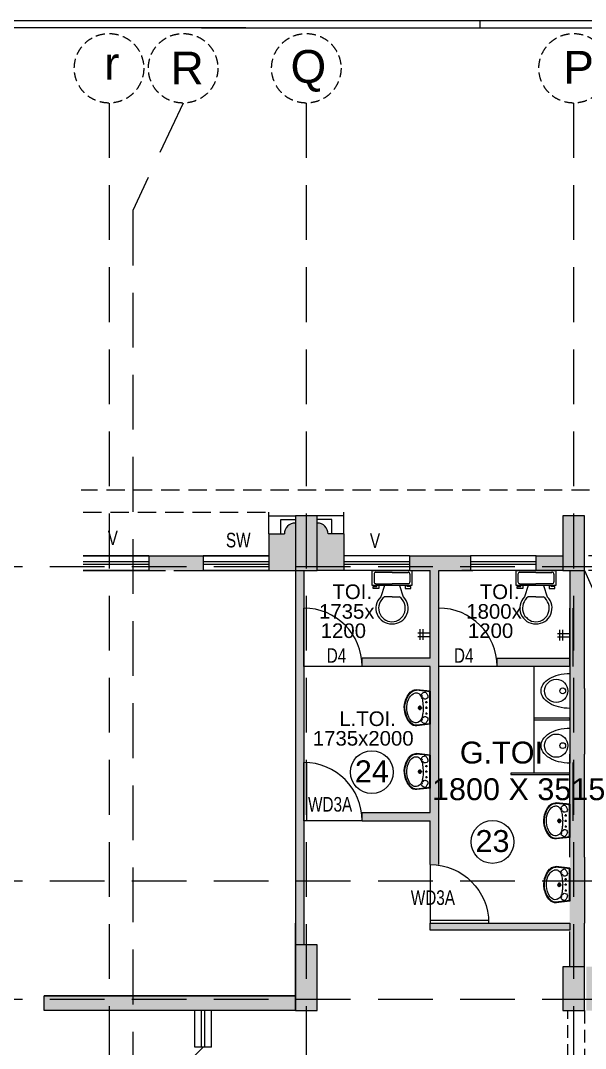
# Model space of a CAD drawing. Extents: x 11598203 to 11995143, y -3849975 to -3698974.
# Drawn here: x 11926801 to 11934547, y -3766770 to -3752687 of the extents above; entities that cross this region are included whole.
import ezdxf

# ---------------------------------------------------------------- set-up
doc = ezdxf.new("R2010")
doc.units = 0
doc.header["$MEASUREMENT"] = 0
doc.linetypes.add('DASHED', pattern=[0.75, 0.5, -0.25])
doc.linetypes.add('HIDDEN', pattern=[0.375, 0.25, -0.125])
doc.layers.get('0').update_dxf_attribs({"linetype": 'CONTINUOUS'})
doc.layers.add('A-FIXT', color=1, linetype='CONTINUOUS', lineweight=5)
for name, color, linetype in [('BEAM', 8, 'CONTINUOUS'), ('GRID LINES', 9, 'CONTINUOUS'), ('HATCH', 7, 'CONTINUOUS'), ('SECTION', 8, 'CONTINUOUS')]:
    doc.layers.add(name, color=color, linetype=linetype)
doc.styles.add('ARIAL', font='arial.ttf', dxfattribs={"width": 0.75})
doc.styles.get("Standard").update_dxf_attribs({"font": 'arial.ttf'})

# ---------------------------------------------------------------- blocks, each defined once
blk = doc.blocks.new('URINAL-01-PLAN')
at = {"color": 7}
blk.add_line((0, -240), (0, 240), dxfattribs=at)
blk.add_lwpolyline([(0, 240, -0.061308), (159, 220, -0.074639), (281, 169, -0.106979), (371, 84, -0.151537), (397, 0, -0.151537), (371, -84, -0.106979), (281, -169, -0.074639), (159, -220, -0.061308), (0, -240, -0.061308)], format="xyb", dxfattribs=at)
for centre, radius in [((188, 0), 159), ((99, 0), 40)]:
    blk.add_circle(centre, radius, dxfattribs=at)
blk = doc.blocks.new('8TH FLOOR')
at = {"ltscale": 500}
for points in [[(-46360, 49600, 0.414214), (-46510, 49450), (-46725, 49450), (-46725, 49150), (-46725, 48950), (-46360, 48950), (-46360, 48950)], [(-45695, 49150), (-45695, 49450), (-45910, 49450, 0.414214), (-46060, 49600), (-46060, 48950), (-45695, 48950)], [(-47625, 49150), (-48370, 49150), (-48370, 48950), (-48140, 48950), (-48131, 48950), (-48016, 48950), (-48025, 48950), (-47625, 48950)], [(-43960, 49150), (-44795, 49150), (-44795, 48950), (-44510, 48950), (-44510, 47750), (-45445, 47750), (-45445, 47635), (-44510, 47635), (-44510, 45635), (-45445, 45635), (-45445, 45520), (-44510, 45520), (-44510, 44920), (-44395, 44920), (-44395, 48950), (-43960, 48950)], [(-43060, 49150), (-42695, 49150), (-42695, 48950), (-43060, 48950)], [(-46245, 48950), (-46360, 48950), (-46360, 43820), (-46245, 43820)], [(-42597, 44120), (-42597, 44005), (-42595, 44005), (-42595, 43520), (-42395, 43520), (-42395, 48950), (-42595, 48950)], [(-43595, 47750), (-42595, 47750), (-42595, 47635), (-43595, 47635)], [(-44510, 44120), (-42595, 44120), (-42595, 44020), (-44510, 44020)], [(-49803, 43120), (-46360, 43120), (-46360, 42920), (-49803, 42920)]]:
    blk.add_hatch(color=8, dxfattribs=at).paths.add_polyline_path(points)
at = {"layer": 'HATCH', "ltscale": 500}
h = blk.add_hatch(color=32, dxfattribs=at)
h.dxf.hatch_style = 1
h.paths.add_polyline_path([(-44310, 10130), (-44010, 10130), (-44010, 9230), (-44310, 9230)])
h.paths.add_polyline_path([(-6930, 6230), (-6630, 6230), (-6630, 5252), (-6930, 5252)])
h.paths.add_polyline_path([(-900, 6265), (0, 6265), (0, 5965), (-900, 5965)])
h.paths.add_polyline_path([(-31624, -10480), (-31024, -10480), (-31024, -10780), (-31624, -10780)])
h.paths.add_polyline_path([(-36805, -13010), (-36055, -13010), (-36055, -13310), (-36805, -13310)])
h.paths.add_polyline_path([(-26485, 200), (-26185, 200), (-26185, -700), (-26485, -700)])
h.paths.add_polyline_path([(-36355, -17735), (-36055, -17735), (-36055, -18485), (-36355, -18485)])
h.paths.add_polyline_path([(-4100, 200), (-3500, 200), (-3500, -100), (-4100, -100)])
h.paths.add_polyline_path([(-47740, 18320), (-46990, 18320), (-46990, 18020), (-47740, 18020)])
h.paths.add_polyline_path([(-47740, 14790), (-46840, 14790), (-46840, 14490), (-47740, 14490)])
h.paths.add_polyline_path([(-10758, 300), (-9930, 300), (-9930, 0), (-10758, 0)])
h.paths.add_polyline_path([(-36805, -7680), (-36055, -7680), (-36055, -7980), (-36805, -7980)])
h.paths.add_polyline_path([(-34515, 900), (-34215, 900), (-34215, 0), (-34515, 0)])
h.paths.add_polyline_path([(-40685, 750), (-40385, 750), (-40385, 0), (-40685, 0)])
h.paths.add_polyline_path([(-41010, -25), (-40710, -25), (-40710, -775), (-41010, -775)])
h.paths.add_polyline_path([(-47740, 29190), (-46990, 29190), (-46990, 28890), (-47740, 28890)])
h.paths.add_polyline_path([(-900, 29190), (0, 29190), (0, 28890), (-900, 28890)])
h.paths.add_polyline_path([(-47840, 10130), (-47540, 10130), (-47540, 9230), (-47840, 9230)])
h.paths.add_polyline_path([(-41010, 750), (-40710, 750), (-40710, 0), (-41010, 0)])
h.paths.add_polyline_path([(-1000, 42920), (-700, 42920), (-700, 43898), (-1000, 43898)])
h.paths.add_polyline_path([(-47740, 21920), (-46990, 21920), (-46990, 21620), (-47740, 21620)])
h.paths.add_polyline_path([(-19285, 200), (-18985, 200), (-18985, -700), (-19285, -700)])
h.paths.add_polyline_path([(-900, 49150), (0, 49150), (0, 48850), (-900, 48850)])
h.paths.add_polyline_path([(-900, 32790), (0, 32790), (0, 32490), (-900, 32490)])
h.paths.add_polyline_path([(-47740, 25520), (-46990, 25520), (-46990, 25220), (-47740, 25220)])
h.paths.add_polyline_path([(-15685, 6230), (-15385, 6230), (-15385, 5330), (-15685, 5330)])
h.paths.add_polyline_path([(-900, 25520), (0, 25520), (0, 25220), (-900, 25220)])
h.paths.add_polyline_path([(-39510, -13010), (-38760, -13010), (-38760, -13310), (-39510, -13310)])
h.paths.add_polyline_path([(-42695, 39920), (-42395, 39920), (-42395, 39320), (-42695, 39320)])
h.paths.add_polyline_path([(-47740, 39920), (-46840, 39920), (-46840, 39620), (-47740, 39620)])
h.paths.add_polyline_path([(-900, 39920), (-100, 39920), (-100, 39620), (-900, 39620)])
h.paths.add_polyline_path([(-4100, 11190), (-3401, 11190), (-3401, 10890), (-4100, 10890)])
h.paths.add_polyline_path([(-31624, -7730), (-31024, -7730), (-31024, -8030), (-31624, -8030)])
h.paths.add_polyline_path([(-44760, -18185), (-44010, -18185), (-44010, -18485), (-44760, -18485)])
h.paths.add_polyline_path([(-6930, 300), (-6102, 300), (-6102, 0), (-6930, 0)])
h.paths.add_polyline_path([(-900, 18320), (0, 18320), (0, 18020), (-900, 18020)])
h.paths.add_polyline_path([(-48040, -18185), (-47290, -18185), (-47290, -18485), (-48040, -18485)])
h.paths.add_polyline_path([(-42695, 43520), (-42395, 43520), (-42395, 42920), (-42695, 42920)])
h.paths.add_polyline_path([(-39510, -10530), (-38760, -10530), (-38760, -10830), (-39510, -10830)])
h.paths.add_polyline_path([(-42370, 43520), (-42070, 43520), (-42070, 42920), (-42370, 42920)])
h.paths.add_polyline_path([(-39510, -7680), (-38760, -7680), (-38760, -7980), (-39510, -7980)])
h.paths.add_polyline_path([(-46360, 43820), (-46060, 43820), (-46060, 42920), (-46360, 42920)])
h.paths.add_polyline_path([(-900, 300), (0, 300), (0, 0), (-900, 0)])
h.paths.add_polyline_path([(-28250, 51450), (-27950, 51450), (-27950, 50550), (-28250, 50550)])
h.paths.add_polyline_path([(-22220, 51450), (-21920, 51450), (-21920, 50550), (-22220, 50550)])
h.paths.add_polyline_path([(-44310, 750), (-44010, 750), (-44010, 0), (-44310, 0)])
h.paths.add_polyline_path([(-42370, 39920), (-42070, 39920), (-42070, 39320), (-42370, 39320)])
h.paths.add_polyline_path([(-31550, 51450), (-31250, 51450), (-31250, 50550), (-31550, 50550)])
h.paths.add_polyline_path([(-46360, 49700), (-46060, 49700), (-46060, 48950), (-46360, 48950)])
h.paths.add_polyline_path([(-42695, 36320), (-42395, 36320), (-42395, 35720), (-42695, 35720)])
h.paths.add_polyline_path([(-42370, 35720), (-42070, 35720), (-42070, 36320), (-42370, 36320)])
h.paths.add_polyline_path([(-44310, 15240), (-44010, 15240), (-44010, 14490), (-44310, 14490)])
h.paths.add_polyline_path([(-42695, 49700), (-42395, 49700), (-42395, 48950), (-42695, 48950)])
h.paths.add_polyline_path([(-44760, -25), (-44010, -25), (-44010, -325), (-44760, -325)])
h.paths.add_polyline_path([(-15685, 200), (-15385, 200), (-15385, -700), (-15685, -700)])
h.paths.add_polyline_path([(-39510, -5200), (-38760, -5200), (-38760, -5500), (-39510, -5500)])
h.paths.add_polyline_path([(-44310, 6230), (-44010, 6230), (-44010, 5480), (-44310, 5480)])
h.paths.add_polyline_path([(-36355, -25), (-36055, -25), (-36055, -775), (-36355, -775)])
h.paths.add_polyline_path([(-22885, 200), (-22585, 200), (-22585, -700), (-22885, -700)])
h.paths.add_polyline_path([(-900, 36320), (0, 36320), (0, 36020), (-900, 36020)])
h.paths.add_polyline_path([(-47740, 32790), (-46990, 32790), (-46990, 32490), (-47740, 32490)])
h.paths.add_polyline_path([(-6930, -25), (-6330, -25), (-6330, -325), (-6930, -325)])
h.paths.add_polyline_path([(-41010, -17735), (-40710, -17735), (-40710, -18485), (-41010, -18485)])
h.paths.add_polyline_path([(-36805, -5200), (-36055, -5200), (-36055, -5500), (-36805, -5500)])
h.paths.add_polyline_path([(-48015, -25), (-47265, -25), (-47265, -325), (-48015, -325)])
h.paths.add_polyline_path([(-10530, -25), (-9930, -25), (-9930, -325), (-10530, -325)])
h.paths.add_polyline_path([(-46840, 36320), (-47740, 36320), (-47740, 36020), (-46840, 36020)])
h.paths.add_polyline_path([(-34515, 6230), (-34215, 6230), (-34215, 5330), (-34515, 5330)])
h.paths.add_polyline_path([(-30085, 200), (-29785, 200), (-29785, -700), (-30085, -700)])
h.paths.add_polyline_path([(-36805, -10530), (-36055, -10530), (-36055, -10830), (-36805, -10830)])
h.paths.add_polyline_path([(-10230, 6230), (-9930, 6230), (-9930, 5330), (-10230, 5330)])
h.paths.add_polyline_path([(-900, 14790), (0, 14790), (0, 14490), (-900, 14490)])
h.paths.add_polyline_path([(-900, 9530), (78, 9530), (78, 9230), (-900, 9230)])
h.paths.add_polyline_path([(-39940, 49850), (-39640, 49850), (-39640, 48950), (-39940, 48950)])
edge = h.paths.add_edge_path()
edge.add_line((-19435, 49850), (-19435, 48950))
edge.add_line((-6930, 9230), (-5952, 9230))
edge.add_line((-41010, 15240), (-41010, 14490))
edge.add_line((-19135, 42920), (-19135, 43820))
edge.add_line((-40710, 5480), (-40710, 6230))
edge.add_line((-40685, 6230), (-40685, 5480))
h.paths.add_polyline_path([(-22220, 9530), (-21320, 9530), (-21320, 9230), (-22220, 9230)])
h.paths.add_polyline_path([(-37580, 10130), (-37280, 10130), (-37280, 9230), (-37580, 9230)])
h.paths.add_polyline_path([(-40685, 9980), (-40385, 9980), (-40385, 9230), (-40685, 9230)])
h.paths.add_polyline_path([(-40685, 6230), (-40385, 6230), (-40385, 5480), (-40685, 5480)])
h.paths.add_polyline_path([(-32228, 9530), (-31250, 9530), (-31250, 9230), (-32228, 9230)])
h.paths.add_polyline_path([(-30424, 6230), (-29446, 6230), (-29446, 5930), (-30424, 5930)])
h.paths.add_polyline_path([(-16860, 9530), (-15960, 9530), (-15960, 9230), (-16860, 9230)])
h.paths.add_polyline_path([(-28250, 9530), (-27272, 9530), (-27272, 9230), (-28250, 9230)])
h.paths.add_polyline_path([(-10830, 9530), (-9930, 9530), (-9930, 9230), (-10830, 9230)])
h.paths.add_polyline_path([(-41010, 9980), (-40710, 9980), (-40710, 9230), (-41010, 9230)])
h.paths.add_polyline_path([(-41010, 6230), (-40710, 6230), (-40710, 5480), (-41010, 5480)])
h.paths.add_polyline_path([(-16860, 36320), (-15960, 36320), (-15960, 36020), (-16860, 36020)], flags=16)
h.paths.add_polyline_path([(-22220, 43520), (-21920, 43520), (-21920, 42920), (-22220, 42920)], flags=16)
h.paths.add_polyline_path([(-22220, 29190), (-21320, 29190), (-21320, 28890), (-22220, 28890)], flags=16)
h.paths.add_polyline_path([(-25450, 45380), (-24850, 45380), (-24850, 45080), (-25450, 45080)], flags=16)
h.paths.add_polyline_path([(-25450, 43220), (-24850, 43220), (-24850, 42920), (-25450, 42920)], flags=16)
h.paths.add_polyline_path([(-16860, 14790), (-15960, 14790), (-15960, 14490), (-16860, 14490)], flags=16)
h.paths.add_polyline_path([(-41010, 15240), (-40710, 15240), (-40710, 14490), (-41010, 14490)], flags=16)
h.paths.add_polyline_path([(-31250, 25220), (-32150, 25220), (-32150, 25520), (-31250, 25520)], flags=16)
h.paths.add_polyline_path([(-38180, 18320), (-37280, 18320), (-37280, 18020), (-38180, 18020)], flags=16)
h.paths.add_polyline_path([(-31550, 15090), (-31250, 15090), (-31250, 14190), (-31550, 14190)], flags=16)
h.paths.add_polyline_path([(-38180, 14790), (-37280, 14790), (-37280, 14490), (-38180, 14490)], flags=16)
h.paths.add_polyline_path([(-22220, 18320), (-21320, 18320), (-21320, 18020), (-22220, 18020)], flags=16)
h.paths.add_polyline_path([(-40685, 15240), (-40385, 15240), (-40385, 14490), (-40685, 14490)], flags=16)
h.paths.add_polyline_path([(-38180, 21920), (-37280, 21920), (-37280, 21620), (-38180, 21620)], flags=16)
h.paths.add_polyline_path([(-16860, 32790), (-15960, 32790), (-15960, 32490), (-16860, 32490)], flags=16)
h.paths.add_polyline_path([(-16860, 21920), (-15960, 21920), (-15960, 21620), (-16860, 21620)], flags=16)
h.paths.add_polyline_path([(-16860, 25520), (-15960, 25520), (-15960, 25220), (-16860, 25220)], flags=16)
h.paths.add_polyline_path([(-13360, 11190), (-12760, 11190), (-12760, 10890), (-13360, 10890)], flags=16)
h.paths.add_polyline_path([(-6930, 29190), (-6030, 29190), (-6030, 28890), (-6930, 28890)], flags=16)
h.paths.add_polyline_path([(-10830, 29190), (-9930, 29190), (-9930, 28890), (-10830, 28890)], flags=16)
h.paths.add_polyline_path([(-28250, 22220), (-27950, 22220), (-27950, 21320), (-28250, 21320)], flags=16)
h.paths.add_polyline_path([(-22220, 21920), (-21320, 21920), (-21320, 21620), (-22220, 21620)], flags=16)
h.paths.add_polyline_path([(-6930, 9530), (-5952, 9530), (-5952, 9230), (-6930, 9230)], flags=16)
h.paths.add_polyline_path([(-31550, 22220), (-31250, 22220), (-31250, 21320), (-31550, 21320)], flags=16)
h.paths.add_polyline_path([(-10230, 22220), (-9930, 22220), (-9930, 21320), (-10230, 21320)], flags=16)
h.paths.add_polyline_path([(-28250, 29190), (-27350, 29190), (-27350, 28890), (-28250, 28890)], flags=16)
h.paths.add_polyline_path([(-15132, 43220), (-14232, 43220), (-14232, 42920), (-15132, 42920)], flags=16)
h.paths.add_polyline_path([(-10830, 43220), (-9930, 43220), (-9930, 42920), (-10830, 42920)], flags=16)
h.paths.add_polyline_path([(-6930, 43220), (-6030, 43220), (-6030, 42920), (-6930, 42920)], flags=16)
h.paths.add_polyline_path([(-22220, 25520), (-21320, 25520), (-21320, 25220), (-22220, 25220)], flags=16)
h.paths.add_polyline_path([(-28250, 25520), (-27350, 25520), (-27350, 25220), (-28250, 25220)], flags=16)
h.paths.add_polyline_path([(-34680, 11190), (-34080, 11190), (-34080, 10890), (-34680, 10890)], flags=16)
h.paths.add_polyline_path([(-22220, 36320), (-21320, 36320), (-21320, 36020), (-22220, 36020)], flags=16)
h.paths.add_polyline_path([(-38180, 25520), (-37280, 25520), (-37280, 25220), (-38180, 25220)], flags=16)
h.paths.add_polyline_path([(-6930, 25520), (-6030, 25520), (-6030, 25220), (-6930, 25220)], flags=16)
h.paths.add_polyline_path([(-10830, 25520), (-9930, 25520), (-9930, 25220), (-10830, 25220)], flags=16)
h.paths.add_polyline_path([(-6930, 22220), (-6630, 22220), (-6630, 21320), (-6930, 21320)], flags=16)
h.paths.add_polyline_path([(-28250, 18620), (-27950, 18620), (-27950, 17720), (-28250, 17720)], flags=16)
h.paths.add_polyline_path([(-6930, 15090), (-6630, 15090), (-6630, 14190), (-6930, 14190)], flags=16)
h.paths.add_polyline_path([(-22220, 32790), (-21320, 32790), (-21320, 32490), (-22220, 32490)], flags=16)
h.paths.add_polyline_path([(-10230, 33090), (-9930, 33090), (-9930, 32190), (-10230, 32190)], flags=16)
h.paths.add_polyline_path([(-6930, 33090), (-6630, 33090), (-6630, 32190), (-6930, 32190)], flags=16)
h.paths.add_polyline_path([(-32150, 29190), (-31250, 29190), (-31250, 28890), (-32150, 28890)], flags=16)
h.paths.add_polyline_path([(-16860, 29190), (-15960, 29190), (-15960, 28888), (-16860, 28888)], flags=16)
h.paths.add_polyline_path([(-38180, 29190), (-37280, 29190), (-37280, 28890), (-38180, 28890)], flags=16)
h.paths.add_polyline_path([(-23224, 6230), (-22246, 6230), (-22246, 5930), (-23224, 5930)], flags=16)
h.paths.add_polyline_path([(-31550, 18620), (-31250, 18620), (-31250, 17720), (-31550, 17720)], flags=16)
h.paths.add_polyline_path([(-35695, 48950), (-35395, 48950), (-35395, 49750), (-35695, 49750)], flags=16)
h.paths.add_polyline_path([(-6930, 36620), (-6630, 36620), (-6630, 35720), (-6930, 35720)], flags=16)
h.paths.add_polyline_path([(-31550, 45980), (-31250, 45980), (-31250, 45080), (-31550, 45080)], flags=16)
h.paths.add_polyline_path([(-16860, 39920), (-15960, 39920), (-15960, 39620), (-16860, 39620)], flags=16)
h.paths.add_polyline_path([(-22220, 45980), (-21920, 45980), (-21920, 45080), (-22220, 45080)], flags=16)
h.paths.add_polyline_path([(-35695, 43820), (-35395, 43820), (-35395, 42920), (-35695, 42920)], flags=16)
h.paths.add_polyline_path([(-19435, 43820), (-19135, 43820), (-19135, 42920), (-19435, 42920)], flags=16)
h.paths.add_polyline_path([(-38180, 39920), (-37280, 39920), (-37280, 39620), (-38180, 39620)], flags=16)
h.paths.add_polyline_path([(-28250, 39920), (-27272, 39920), (-27272, 39620), (-28250, 39620)], flags=16)
h.paths.add_polyline_path([(-39940, 43820), (-39640, 43820), (-39640, 42920), (-39940, 42920)], flags=16)
h.paths.add_polyline_path([(-10230, 49850), (-9930, 49850), (-9930, 48950), (-10230, 48950)], flags=16)
h.paths.add_polyline_path([(-31550, 43820), (-31250, 43820), (-31250, 42920), (-31550, 42920)], flags=16)
h.paths.add_polyline_path([(-14832, 49850), (-14533, 49850), (-14533, 48950), (-14832, 48950)], flags=16)
h.paths.add_polyline_path([(-6930, 39920), (-6030, 39920), (-6030, 39620), (-6930, 39620)], flags=16)
h.paths.add_polyline_path([(-31550, 33090), (-31250, 33090), (-31250, 32190), (-31550, 32190)], flags=16)
h.paths.add_polyline_path([(-38180, 36320), (-37280, 36320), (-37280, 36020), (-38180, 36020)], flags=16)
h.paths.add_polyline_path([(-19435, 49850), (-19135, 49850), (-19135, 48950), (-19435, 48950)], flags=16)
h.paths.add_polyline_path([(-10830, 39920), (-9930, 39920), (-9930, 39620), (-10830, 39620)], flags=16)
h.paths.add_polyline_path([(-6930, 49850), (-6630, 49850), (-6630, 48950), (-6930, 48950)], flags=16)
h.paths.add_polyline_path([(-19624, 6230), (-18646, 6230), (-18646, 5930), (-19624, 5930)], flags=16)
h.paths.add_polyline_path([(-22220, 39920), (-21320, 39920), (-21320, 39620), (-22220, 39620)], flags=16)
h.paths.add_polyline_path([(-22220, 14790), (-21320, 14790), (-21320, 14490), (-22220, 14490)], flags=16)
h.paths.add_polyline_path([(-28250, 36620), (-27950, 36620), (-27950, 35720), (-28250, 35720)], flags=16)
h.paths.add_polyline_path([(-16860, 18320), (-15960, 18320), (-15960, 18020), (-16860, 18020)], flags=16)
h.paths.add_polyline_path([(-31550, 35720), (-31250, 35720), (-31250, 36618), (-31550, 36618)], flags=16)
h.paths.add_polyline_path([(-10230, 18620), (-9930, 18620), (-9930, 17720), (-10230, 17720)], flags=16)
h.paths.add_polyline_path([(-28250, 15090), (-27950, 15090), (-27950, 14190), (-28250, 14190)], flags=16)
h.paths.add_polyline_path([(-6930, 18620), (-6630, 18620), (-6630, 17720), (-6930, 17720)], flags=16)
h.paths.add_polyline_path([(-32228, 39920), (-31250, 39920), (-31250, 39620), (-32228, 39620)], flags=16)
h.paths.add_polyline_path([(-10230, 15090), (-9930, 15090), (-9930, 14190), (-10230, 14190)], flags=16)
h.paths.add_polyline_path([(-28250, 33090), (-27950, 33090), (-27950, 32190), (-28250, 32190)], flags=16)
h.paths.add_polyline_path([(-38180, 32790), (-37280, 32790), (-37280, 32490), (-38180, 32490)], flags=16)
h.paths.add_polyline_path([(-10230, 36620), (-9930, 36620), (-9930, 35720), (-10230, 35720)], flags=16)
at = {"color": 1, "lineweight": 25, "ltscale": 500}
blk.add_line((-56361, 56484), (8129, 56484), dxfattribs=at)
at = {"color": 1, "lineweight": 25}
for p, q in [((-43825, 56384), (-43825, 56484)), ((-47037, 56384), (-56339, 56384)), ((-47649, 56384), (8029, 56384))]:
    blk.add_line(p, q, dxfattribs=at)
at = {"color": 8, "linetype": 'DASHED', "lineweight": 25, "ltscale": 500}
for p, q in [((-31450, 50050), (-49297, 50050)), ((-49270, 49750), (-46725, 49750)), ((-46725, 49700), (-46725, 49750)), ((-45695, 49700), (-45695, 49750)), ((-39840, 49150), (-42395, 49150)), ((-39840, 48950), (-42395, 48950))]:
    blk.add_line(p, q, dxfattribs=at)
at = {"color": 8, "lineweight": 25}
for p, q in [((-46725, 49450), (-46725, 49700)), ((-46725, 49700), (-46360, 49700)), ((-46560, 49450), (-46560, 49650)), ((-46560, 49650), (-46360, 49650)), ((-46360, 49700), (-46360, 48950)), ((-46060, 49700), (-46360, 49700)), ((-46060, 48950), (-46060, 49700)), ((-45695, 49700), (-46060, 49700)), ((-45860, 49650), (-46060, 49650)), ((-45860, 49450), (-45860, 49650)), ((-45695, 49450), (-45695, 49700)), ((-42695, 49700), (-42695, 48950)), ((-42395, 49700), (-42695, 49700)), ((-42395, 48950), (-42395, 49700)), ((-46725, 49450), (-46510, 49450)), ((-46725, 49450), (-46725, 49150)), ((-45695, 49450), (-45910, 49450)), ((-45695, 49450), (-45695, 49150)), ((-49270, 49150), (-46725, 49150)), ((-48370, 49150), (-49270, 49150)), ((-48370, 49150), (-48370, 48950)), ((-47625, 49150), (-47625, 48950)), ((-46725, 49150), (-47625, 49150)), ((-46725, 49150), (-46725, 48950)), ((-45695, 49150), (-45695, 48950)), ((-44795, 49150), (-45695, 49150)), ((-44795, 49150), (-43960, 49150)), ((-44795, 49150), (-44795, 48950)), ((-43960, 49150), (-43960, 48950)), ((-43060, 49150), (-43960, 49150)), ((-48370, 49070), (-49270, 49070)), ((-48370, 49030), (-49270, 49030)), ((-46725, 49070), (-47625, 49070)), ((-46725, 49030), (-47625, 49030)), ((-49270, 48950), (-48140, 48950)), ((-48370, 48950), (-49270, 48950)), ((-48025, 48950), (-46360, 48950)), ((-46725, 48950), (-47625, 48950)), ((-46360, 48950), (-46360, 43820)), ((-46360, 48950), (-46060, 48950)), ((-46245, 48950), (-46245, 43820)), ((-45695, 48950), (-46060, 48950)), ((-44795, 48950), (-45695, 48950)), ((-45307, 48743), (-45307, 48950)), ((-45307, 48950), (-45035, 48950)), ((-45281, 48898), (-45281, 48795)), ((-45035, 48924), (-45255, 48924)), ((-45035, 48950), (-44764, 48950)), ((-45035, 48924), (-44815, 48924)), ((-44795, 48950), (-44510, 48950)), ((-44790, 48898), (-44790, 48795)), ((-44764, 48950), (-44764, 48743)), ((-44510, 47750), (-44510, 48950)), ((-44395, 48950), (-43960, 48950)), ((-44395, 44920), (-44395, 48950)), ((-44378, 48950), (-43926, 48950)), ((-44095, 48950), (-43960, 48950)), ((-43805, 48950), (-44076, 48950)), ((-42695, 48950), (-43805, 48950)), ((-43334, 48743), (-43334, 48950)), ((-43334, 48950), (-43062, 48950)), ((-43308, 48898), (-43308, 48795)), ((-43062, 48924), (-43282, 48924)), ((-43062, 48950), (-42791, 48950)), ((-43062, 48924), (-42843, 48924)), ((-42817, 48898), (-42817, 48795)), ((-42791, 48950), (-42791, 48743)), ((-42695, 48950), (-42395, 48950)), ((-42595, 48950), (-42595, 46435)), ((-42395, 48950), (-39875, 43229)), ((-42395, 47335), (-42395, 48950)), ((-44764, 48743), (-45307, 48743)), ((-45294, 48730), (-45242, 48730)), ((-45294, 48704), (-45294, 48730)), ((-45255, 48769), (-45035, 48769)), ((-45242, 48730), (-45242, 48743)), ((-45216, 48743), (-45216, 48704)), ((-45139, 48743), (-45190, 48588)), ((-44815, 48769), (-45035, 48769)), ((-44932, 48743), (-44880, 48588)), ((-44854, 48743), (-44854, 48704)), ((-44828, 48730), (-44828, 48743)), ((-44777, 48730), (-44828, 48730)), ((-44777, 48704), (-44777, 48730)), ((-42791, 48743), (-43334, 48743)), ((-43321, 48730), (-43269, 48730)), ((-43321, 48704), (-43321, 48730)), ((-43282, 48769), (-43062, 48769)), ((-43269, 48730), (-43269, 48743)), ((-43243, 48743), (-43243, 48704)), ((-43166, 48743), (-43218, 48588)), ((-42843, 48769), (-43062, 48769)), ((-42959, 48743), (-42907, 48588)), ((-42881, 48743), (-42881, 48704)), ((-42855, 48730), (-42855, 48743)), ((-42804, 48730), (-42855, 48730)), ((-42804, 48704), (-42804, 48730)), ((-45216, 48704), (-45294, 48704)), ((-45035, 48588), (-45139, 48588)), ((-45035, 48588), (-44932, 48588)), ((-44854, 48704), (-44777, 48704)), ((-43243, 48704), (-43321, 48704)), ((-43062, 48588), (-43166, 48588)), ((-43062, 48588), (-42959, 48588)), ((-42881, 48704), (-42804, 48704)), ((-46245, 47635), (-46245, 48435)), ((-44395, 47635), (-44395, 48435)), ((-42595, 47635), (-42595, 48434)), ((-42550, 47635), (-42550, 48434)), ((-44510, 48093), (-44681, 48093)), ((-44510, 48043), (-44681, 48043)), ((-44647, 47999), (-44647, 48145)), ((-44607, 47999), (-44607, 48145)), ((-42595, 48084), (-42766, 48084)), ((-42595, 48034), (-42766, 48034)), ((-42732, 47990), (-42732, 48137)), ((-42692, 47990), (-42692, 48137)), ((-44510, 47750), (-45445, 47750)), ((-45445, 47635), (-45445, 47750)), ((-45445, 47635), (-46245, 47635)), ((-44510, 47635), (-45445, 47635)), ((-44510, 45635), (-44510, 47635)), ((-43595, 47635), (-44395, 47635)), ((-43090, 47635), (-43090, 46175)), ((-42395, 47335), (-42395, 46435)), ((-44510, 47287), (-44701, 47309)), ((-44510, 47295), (-44695, 47316)), ((-44520, 47280), (-44521, 46862)), ((-44510, 47295), (-44510, 46843)), ((-44683, 47068), (-44622, 47068)), ((-44653, 47098), (-44653, 47038)), ((-44582, 47144), (-44549, 47144)), ((-44582, 47070), (-44549, 47070)), ((-44564, 47132), (-44564, 47159)), ((-44564, 47058), (-44564, 47084)), ((-44577, 46990), (-44549, 46990)), ((-44564, 46978), (-44564, 47005)), ((-44510, 46851), (-44701, 46829)), ((-44510, 46843), (-44695, 46822)), ((-44510, 46413), (-44701, 46435)), ((-44510, 46421), (-44695, 46442)), ((-44520, 46406), (-44521, 45988)), ((-44510, 46421), (-44510, 45969)), ((-42595, 45020), (-42595, 46435)), ((-42395, 45020), (-42395, 46435)), ((-46245, 45520), (-46245, 46320)), ((-46205, 45520), (-46205, 46319)), ((-44683, 46194), (-44622, 46194)), ((-44653, 46224), (-44653, 46164)), ((-44582, 46270), (-44549, 46270)), ((-44582, 46196), (-44549, 46196)), ((-44564, 46258), (-44564, 46284)), ((-44564, 46183), (-44564, 46210)), ((-42550, 45520), (-42550, 46319)), ((-44577, 46116), (-44549, 46116)), ((-44564, 46104), (-44564, 46130)), ((-44510, 45977), (-44701, 45955)), ((-44510, 45969), (-44695, 45948)), ((-45445, 45635), (-44510, 45635)), ((-45445, 45521), (-45445, 45635)), ((-42597, 45738), (-42789, 45759)), ((-42597, 45746), (-42782, 45766)), ((-42607, 45731), (-42608, 45313)), ((-42597, 45746), (-42597, 45293)), ((-45445, 45520), (-46245, 45520)), ((-45445, 45520), (-44510, 45520)), ((-44510, 44920), (-44510, 45520)), ((-42771, 45519), (-42709, 45519)), ((-42741, 45549), (-42741, 45489)), ((-42669, 45595), (-42637, 45595)), ((-42669, 45520), (-42637, 45520)), ((-42652, 45583), (-42652, 45609)), ((-42652, 45508), (-42652, 45534)), ((-42664, 45441), (-42637, 45441)), ((-42652, 45429), (-42652, 45455)), ((-42597, 45301), (-42789, 45280)), ((-42597, 45293), (-42782, 45273)), ((-42395, 45020), (-42395, 44120)), ((-44510, 44920), (-44510, 44120)), ((-42597, 44864), (-42789, 44885)), ((-42597, 44872), (-42782, 44892)), ((-42607, 44856), (-42608, 44439)), ((-42597, 44872), (-42597, 44419)), ((-42771, 44644), (-42709, 44644)), ((-42741, 44675), (-42741, 44614)), ((-42669, 44721), (-42637, 44721)), ((-42669, 44646), (-42637, 44646)), ((-42652, 44709), (-42652, 44735)), ((-42652, 44634), (-42652, 44660)), ((-42664, 44567), (-42637, 44567)), ((-42652, 44555), (-42652, 44581)), ((-42597, 44427), (-42789, 44406)), ((-42597, 44419), (-42782, 44398)), ((-46360, 42920), (-46360, 44120)), ((-44510, 44160), (-43711, 44160)), ((-42395, 43520), (-42395, 44120)), ((-42595, 43520), (-42595, 44005)), ((-46360, 43820), (-46360, 42920)), ((-46060, 43820), (-46360, 43820)), ((-46060, 42920), (-46060, 43820)), ((-42695, 43520), (-42695, 42920)), ((-42395, 43520), (-42695, 43520)), ((-42395, 42920), (-42395, 43520)), ((-47740, 42419), (-47740, 42919)), ((-47648, 42419), (-47648, 42919)), ((-47602, 42419), (-47602, 42919)), ((-47510, 42419), (-47510, 42919)), ((-46360, 42920), (-46060, 42920)), ((-42695, 42920), (-42395, 42920)), ((-47625, 42419), (-48332, 41712)), ((-47510, 42420), (-47740, 42420))]:
    blk.add_line(p, q, dxfattribs=at)
at = {"color": 8, "lineweight": 25, "ltscale": 2}
for p, q in [((-44795, 49070), (-45695, 49070)), ((-44795, 49030), (-45695, 49030)), ((-43060, 49070), (-43960, 49070)), ((-43060, 49030), (-43960, 49030))]:
    blk.add_line(p, q, dxfattribs=at)
at = {"color": 8, "lineweight": 25}
for points in [[(-43060, 49150), (-42695, 49150), (-42695, 48950), (-43060, 48950)], [(-42595, 46925), (-43090, 46925), (-43090, 46905), (-42595, 46905)], [(-42595, 46175), (-43408, 46175), (-43408, 46155), (-42595, 46155)]]:
    blk.add_lwpolyline(points, close=True, dxfattribs=at)
at = {"color": 8, "ltscale": 500}
for points in [[(-43595, 47750), (-42595, 47750), (-42595, 47635), (-43595, 47635)], [(-44510, 44120), (-42595, 44120), (-42595, 44020), (-44510, 44020)], [(-49803, 43120), (-46360, 43120), (-46360, 42920), (-49803, 42920)]]:
    blk.add_lwpolyline(points, close=True, dxfattribs=at)
at = {"color": 8, "lineweight": -3, "ltscale": 500}
for centre in [(-45312, 46187), (-43657, 45231)]:
    blk.add_circle(centre, 294, dxfattribs=at)
at = {"color": 8, "lineweight": -3}
for centre, start, end in [((-46360, 49450), 90, 180), ((-46060, 49450), 0, 90)]:
    blk.add_arc(centre, 150, start, end, dxfattribs=at)
at = {"color": 8}
for centre, major_axis, start_param, end_param in [((-45258, 48902), (-16.2, 16.2), -0.927295, 0.927295), ((-44812, 48902), (-16.2, 16.2), 3.785094, 5.639684), ((-43285, 48902), (-16.2, 16.2), -0.927295, 0.927295), ((-42839, 48902), (-16.2, 16.2), 3.785094, 5.639684), ((-45258, 48792), (16.2, 16.2), 2.214297, 4.068888), ((-44812, 48792), (-16.2, 16.2), 2.214297, 4.068888), ((-43285, 48792), (16.2, 16.2), 2.214297, 4.068888), ((-42839, 48792), (-16.2, 16.2), 2.214297, 4.068888), ((-45043, 48433), (-151, 151), -0.02615, 2.392757), ((-45030, 48434), (65, 177), 0.967729, 3.465445), ((-45041, 48434), (100, 160), 3.728887, 6.226604), ((-45027, 48433), (-11, 214), 3.052413, 5.471319), ((-43070, 48433), (-151, 151), -0.02615, 2.392757), ((-43057, 48434), (65, 177), 0.967729, 3.465445), ((-43068, 48434), (100, 160), 3.728887, 6.226604), ((-43055, 48433), (-11, 214), 3.052413, 5.471319), ((-46245, 47635), (1, 800), -1.569748, 0.001048), ((-44395, 47635), (1, 800), -1.569748, 0.001048), ((-46245, 45520), (1, 800), -1.569748, 0.001048)]:
    blk.add_ellipse(centre, major_axis=major_axis, ratio=1, start_param=start_param, end_param=end_param, dxfattribs=at)
at = {"color": 8, "extrusion": (0, 0, -1)}
for centre, major_axis, start_param, end_param in [((-44705, 47233), (0.1, -83.2), 2.850118, 3.264751), ((-44555, 47069), (0, -303), 1.155365, 1.952189), ((-44576, 47085), (0, -287), 1.808981, 2.322804), ((-44645, 47123), (0, -200), 1.868215, 2.281789), ((-44583, 47082), (0, -247), 1.579809, 2.112792), ((-44692, 47188), (0, -123), 2.127435, 2.640092), ((-44683, 47151), (0, -126), 2.054055, 2.802751), ((-44707, 47209), (0, -106), 2.310552, 2.942572), ((-44708, 47231), (0, -78.1), 2.562376, 3.231693), ((-44701, 47178), (0, -94.7), 2.890537, 3.362984), ((-44713, 47197), (0, -80.1), 3.554495, 4.299548), ((-44783, 47145), (0, -167), 4.181112, 4.641559), ((-44631, 47231), (-6.17, -6.17), 4.354779, 6.027124), ((-44611, 47249), (0, -17.9), 0.880848, 2.260908), ((-44617, 47199), (0.03, -8.55), 1.455188, 3.796569), ((-44578, 47228), (-0.3, -56.9), 2.176458, 2.816691), ((-44630, 47232), (6.08, -6.08), 4.730546, 6.12798), ((-44624, 47183), (-0.2, -26.8), 3.628858, 4.420234), ((-44583, 47218), (0.1, -31.9), -0.276767, 0.525307), ((-44586, 47264), (0, -20.7), 2.661884, 4.2449), ((-44585, 47235), (-0.1, -49.2), -0.960797, -0.225412), ((-44665, 47193), (0, -126), 4.027191, 4.373034), ((-44576, 47219), (0, -34), 4.222121, 5.084958), ((-44495, 47275), (0, -24.7), 1.765467, 2.50956), ((-44593, 47073), (0, -274), 1.346594, 1.865175), ((-44533, 47064), (0, -298), 1.141495, 1.637774), ((-44653, 47068), (0, -21.6), 3.141254, 9.424439), ((-44653, 47068), (0.1, -15.5), 3.145308, 9.428493), ((-44653, 47068), (0, -10.9), 3.142047372431534, 9.42523267961112), ((-45408, 47035), (-1, -801), 4.558159, 4.668067), ((-45340, 47072), (0, -732), -1.56667, -1.474079), ((-44564, 47144), (-0.02, -6.43), 3.139035, 9.42222), ((-44564, 47070), (-0.08, -6.43), 3.12883, 9.412015), ((-44570, 47058), (0, -294), 0.809856, 1.41441), ((-44577, 47051), (0, -275), 0.806541, 1.180915), ((-44674, 46992), (0, -140), 0.557563, 1.193786), ((-44728, 46968), (0, -110), -1.431017, -0.436146), ((-44631, 46906), (-5.47, -5.47), 2.097053, 3.541809), ((-44611, 46887), (0, -17.9), 0.880684, 2.260744), ((-44617, 46935), (0, -7.39), -0.727724, 1.373337), ((-44630, 46904), (6.08, -6.08), 4.867594, 6.265028), ((-44907, 47023), (0, -296), -1.495794, -1.328336), ((-44624, 46953), (0.2, -26.8), -1.278641, -0.487266), ((-44583, 46918), (0, -31.9), 2.620328, 3.422401), ((-44585, 46901), (-0.3, -49.2), 3.359735, 4.09512), ((-44564, 46990), (-0.02, -6.43), 3.139035, 9.42222), ((-44665, 46943), (-1, -126), -1.238036, -0.892193), ((-44576, 46917), (0, -34), 4.33982, 5.202657), ((-44708, 46921), (0, -99.5), -0.132539, 0.848731), ((-44706, 46924), (-0.1, -94.4), -0.049658, 0.838116), ((-44710, 46934), (0, -70.9), -0.405199, 0.56573), ((-44578, 46908), (0.3, -56.9), 0.324902, 0.965135), ((-44586, 46872), (0, -20.7), -1.101507, 0.481509), ((-44488, 46868), (0, -33.5), 0.727251, 1.402875), ((-44576, 46210), (0, -287), 1.808981, 2.322804), ((-44645, 46249), (0, -200), 1.868215, 2.281789), ((-44583, 46208), (0, -247), 1.579809, 2.112792), ((-44692, 46314), (0, -123), 2.127435, 2.640092), ((-44683, 46277), (0, -126), 2.054055, 2.802751), ((-44707, 46335), (0, -106), 2.310552, 2.942572), ((-44708, 46357), (0, -78.1), 2.562376, 3.231693), ((-44705, 46359), (0.1, -83.2), 2.850118, 3.264751), ((-44701, 46304), (0, -94.7), 2.890537, 3.362984), ((-44713, 46323), (0, -80.1), 3.554495, 4.299548), ((-44783, 46271), (0, -167), 4.181112, 4.641559), ((-44631, 46356), (-6.17, -6.17), 4.354779, 6.027124), ((-44611, 46375), (0, -17.9), 0.880848, 2.260908), ((-44617, 46325), (0.03, -8.55), 1.455188, 3.796569), ((-44578, 46354), (-0.3, -56.9), 2.176458, 2.816691), ((-44630, 46358), (6.08, -6.08), 4.730546, 6.12798), ((-44624, 46309), (-0.2, -26.8), 3.628858, 4.420234), ((-44586, 46390), (0, -20.7), 2.661884, 4.2449), ((-44585, 46361), (-0.1, -49.2), -0.960797, -0.225412), ((-44665, 46319), (0, -126), 4.027191, 4.373034), ((-44576, 46345), (0, -34), 4.222121, 5.084958), ((-44495, 46401), (0, -24.7), 1.765467, 2.50956), ((-44593, 46199), (0, -274), 1.346594, 1.865175), ((-44555, 46195), (0, -303), 1.155365, 1.952189), ((-44533, 46190), (0, -298), 1.141495, 1.637774), ((-44653, 46194), (0, -21.6), 3.141254, 9.424439), ((-44653, 46194), (0.1, -15.5), 3.145308, 9.428493), ((-44653, 46194), (0, -10.9), 3.142047372431534, 9.42523267961112), ((-45408, 46160), (-1, -801), 4.558159, 4.668067), ((-45340, 46198), (0, -732), -1.56667, -1.474079), ((-44583, 46344), (0.1, -31.9), -0.276767, 0.525307), ((-44564, 46270), (-0.02, -6.43), 3.139035, 9.42222), ((-44564, 46196), (-0.08, -6.43), 3.12883, 9.412015), ((-44570, 46184), (0, -294), 0.809856, 1.41441), ((-44577, 46177), (0, -275), 0.806541, 1.180915), ((-44674, 46118), (0, -140), 0.557563, 1.193786), ((-44728, 46094), (0, -110), -1.431017, -0.436146), ((-44617, 46061), (0, -7.39), -0.727724, 1.373337), ((-44907, 46149), (0, -296), -1.495794, -1.328336), ((-44624, 46079), (0.2, -26.8), -1.278641, -0.487266), ((-44583, 46044), (0, -31.9), 2.620328, 3.422401), ((-44585, 46027), (-0.3, -49.2), 3.359735, 4.09512), ((-44564, 46116), (-0.02, -6.43), 3.139035, 9.42222), ((-44576, 46043), (0, -34), 4.33982, 5.202657), ((-44708, 46047), (0, -99.5), -0.132539, 0.848731), ((-44706, 46050), (-0.1, -94.4), -0.049658, 0.838116), ((-44710, 46059), (0, -70.9), -0.405199, 0.56573), ((-44631, 46032), (-5.47, -5.47), 2.097053, 3.541809), ((-44611, 46013), (0, -17.9), 0.880684, 2.260744), ((-44630, 46030), (6.08, -6.08), 4.867594, 6.265028), ((-44578, 46034), (0.3, -56.9), 0.324902, 0.965135), ((-44586, 45998), (0, -20.7), -1.101507, 0.481509), ((-44665, 46069), (-1, -126), -1.238036, -0.892193), ((-44488, 45994), (0, -33.5), 0.727251, 1.402875), ((-42642, 45519), (0, -303), 1.155365, 1.952189), ((-42664, 45535), (0, -287), 1.808981, 2.322804), ((-42732, 45573), (0, -200), 1.868215, 2.281789), ((-42670, 45533), (0, -247), 1.579809, 2.112792), ((-42779, 45639), (0, -123), 2.127435, 2.640092), ((-42770, 45601), (0, -126), 2.054055, 2.802751), ((-42795, 45660), (0, -106), 2.310552, 2.942572), ((-42796, 45681), (0, -78.1), 2.562376, 3.231693), ((-42792, 45684), (0.1, -83.2), 2.850118, 3.264751), ((-42789, 45629), (0, -94.7), 2.890537, 3.362984), ((-42800, 45648), (0, -80.1), 3.554495, 4.299548), ((-42870, 45595), (0, -167), 4.181112, 4.641559), ((-42719, 45681), (-6.17, -6.17), 4.354779, 6.027124), ((-42698, 45700), (0, -17.9), 0.880848, 2.260908), ((-42704, 45650), (0.03, -8.55), 1.455188, 3.796569), ((-42665, 45679), (-0.3, -56.9), 2.176458, 2.816691), ((-42718, 45682), (6.08, -6.08), 4.730546, 6.12798), ((-42711, 45633), (-0.2, -26.8), 3.628858, 4.420234), ((-42670, 45668), (0.1, -31.9), -0.276767, 0.525307), ((-42673, 45714), (0, -20.7), 2.661884, 4.2449), ((-42672, 45686), (-0.1, -49.2), -0.960797, -0.225412), ((-42752, 45643), (0, -126), 4.027191, 4.373034), ((-42663, 45670), (0, -34), 4.222121, 5.084958), ((-42583, 45726), (0, -24.7), 1.765467, 2.50956), ((-42680, 45523), (0, -274), 1.346594, 1.865175), ((-42620, 45515), (0, -298), 1.141495, 1.637774), ((-42741, 45519), (0, -21.6), 3.141254, 9.424439), ((-42741, 45519), (0.1, -15.5), 3.145308, 9.428493), ((-42741, 45519), (0, -10.9), 3.142047372431534, 9.42523267961112), ((-43495, 45485), (-1, -801), 4.558159, 4.668067), ((-43428, 45523), (0, -732), -1.56667, -1.474079), ((-42652, 45595), (-0.02, -6.43), 3.139035, 9.42222), ((-42652, 45520), (-0.08, -6.43), 3.12883, 9.412015), ((-42657, 45508), (0, -294), 0.809856, 1.41441), ((-42665, 45502), (0, -275), 0.806541, 1.180915), ((-42761, 45443), (0, -140), 0.557563, 1.193786), ((-42815, 45418), (0, -110), -1.431017, -0.436146), ((-42718, 45357), (-5.47, -5.47), 2.097053, 3.541809), ((-42698, 45337), (0, -17.9), 0.880684, 2.260744), ((-42704, 45386), (0, -7.39), -0.727724, 1.373337), ((-42718, 45354), (6.08, -6.08), 4.867594, 6.265028), ((-42994, 45474), (0, -296), -1.495794, -1.328336), ((-42711, 45404), (0.2, -26.8), -1.278641, -0.487266), ((-42670, 45369), (0, -31.9), 2.620328, 3.422401), ((-42672, 45351), (-0.3, -49.2), 3.359735, 4.09512), ((-42652, 45441), (-0.02, -6.43), 3.139035, 9.42222), ((-42752, 45393), (-1, -126), -1.238036, -0.892193), ((-42663, 45367), (0, -34), 4.33982, 5.202657), ((-42795, 45371), (0, -99.5), -0.132539, 0.848731), ((-42793, 45374), (-0.1, -94.4), -0.049658, 0.838116), ((-42797, 45384), (0, -70.9), -0.405199, 0.56573), ((-42665, 45358), (0.3, -56.9), 0.324902, 0.965135), ((-42673, 45323), (0, -20.7), -1.101507, 0.481509), ((-42575, 45318), (0, -33.5), 0.727251, 1.402875), ((-44510, 44120), (800, 1), -1.569748, 0.001048), ((-42664, 44661), (0, -287), 1.808981, 2.322804), ((-42732, 44699), (0, -200), 1.868215, 2.281789), ((-42670, 44658), (0, -247), 1.579809, 2.112792), ((-42779, 44765), (0, -123), 2.127435, 2.640092), ((-42770, 44727), (0, -126), 2.054055, 2.802751), ((-42795, 44786), (0, -106), 2.310552, 2.942572), ((-42796, 44807), (0, -78.1), 2.562376, 3.231693), ((-42792, 44810), (0.1, -83.2), 2.850118, 3.264751), ((-42789, 44755), (0, -94.7), 2.890537, 3.362984), ((-42800, 44774), (0, -80.1), 3.554495, 4.299548), ((-42870, 44721), (0, -167), 4.181112, 4.641559), ((-42719, 44807), (-6.17, -6.17), 4.354779, 6.027124), ((-42698, 44826), (0, -17.9), 0.880848, 2.260908), ((-42704, 44776), (0.03, -8.55), 1.455188, 3.796569), ((-42665, 44804), (-0.3, -56.9), 2.176458, 2.816691), ((-42718, 44808), (6.08, -6.08), 4.730546, 6.12798), ((-42711, 44759), (-0.2, -26.8), 3.628858, 4.420234), ((-42673, 44840), (0, -20.7), 2.661884, 4.2449), ((-42672, 44811), (-0.1, -49.2), -0.960797, -0.225412), ((-42752, 44769), (0, -126), 4.027191, 4.373034), ((-42663, 44796), (0, -34), 4.222121, 5.084958), ((-42583, 44852), (0, -24.7), 1.765467, 2.50956), ((-42680, 44649), (0, -274), 1.346594, 1.865175), ((-42642, 44645), (0, -303), 1.155365, 1.952189), ((-42620, 44641), (0, -298), 1.141495, 1.637774), ((-42741, 44644), (0, -21.6), 3.141254, 9.424439), ((-42741, 44644), (0.1, -15.5), 3.145308, 9.428493), ((-42741, 44644), (0, -10.9), 3.142047372431534, 9.42523267961112), ((-43495, 44611), (-1, -801), 4.558159, 4.668067), ((-43428, 44649), (0, -732), -1.56667, -1.474079), ((-42670, 44794), (0.1, -31.9), -0.276767, 0.525307), ((-42652, 44721), (-0.02, -6.43), 3.139035, 9.42222), ((-42652, 44646), (-0.08, -6.43), 3.12883, 9.412015), ((-42657, 44634), (0, -294), 0.809856, 1.41441), ((-42665, 44627), (0, -275), 0.806541, 1.180915), ((-42761, 44569), (0, -140), 0.557563, 1.193786), ((-42815, 44544), (0, -110), -1.431017, -0.436146), ((-42704, 44512), (0, -7.39), -0.727724, 1.373337), ((-42994, 44600), (0, -296), -1.495794, -1.328336), ((-42711, 44530), (0.2, -26.8), -1.278641, -0.487266), ((-42670, 44495), (0, -31.9), 2.620328, 3.422401), ((-42672, 44477), (-0.3, -49.2), 3.359735, 4.09512), ((-42652, 44567), (-0.02, -6.43), 3.139035, 9.42222), ((-42663, 44493), (0, -34), 4.33982, 5.202657), ((-42795, 44497), (0, -99.5), -0.132539, 0.848731), ((-42793, 44500), (-0.1, -94.4), -0.049658, 0.838116), ((-42797, 44510), (0, -70.9), -0.405199, 0.56573), ((-42718, 44482), (-5.47, -5.47), 2.097053, 3.541809), ((-42698, 44463), (0, -17.9), 0.880684, 2.260744), ((-42718, 44480), (6.08, -6.08), 4.867594, 6.265028), ((-42665, 44484), (0.3, -56.9), 0.324902, 0.965135), ((-42673, 44449), (0, -20.7), -1.101507, 0.481509), ((-42752, 44519), (-1, -126), -1.238036, -0.892193), ((-42575, 44444), (0, -33.5), 0.727251, 1.402875)]:
    blk.add_ellipse(centre, major_axis=major_axis, ratio=1, start_param=start_param, end_param=end_param, dxfattribs=at)
at = {"layer": 'BEAM', "color": 8, "linetype": 'HIDDEN', "lineweight": 18, "ltscale": 700}
for p, q in [((-42625, 39921), (-42625, 42920)), ((-42395, 42920), (-42395, 39921))]:
    blk.add_line(p, q, dxfattribs=at)
at = {"layer": 'GRID LINES', "color": 138, "linetype": 'HIDDEN', "ltscale": 3000}
for p, q in [((-48915, 55354), (-48915, -16425)), ((-47899, 55354), (-48590, 53880)), ((-46210, 55354), (-46210, -16425)), ((-42545, 55354), (-42545, -16425)), ((5023, 49000), (-57949, 49000)), ((5023, 44695), (-57949, 44695)), ((5023, 43070), (-57949, 43070))]:
    blk.add_line(p, q, dxfattribs=at)
at = {"layer": 'GRID LINES', "color": 8, "linetype": 'HIDDEN', "ltscale": 3000}
blk.add_line((-48590, 53880), (-48590, -15262), dxfattribs=at)
at = {"layer": 'GRID LINES', "color": 138, "linetype": 'HIDDEN', "ltscale": 500}
for centre in [(-48915, 55830), (-47899, 55830), (-46210, 55830), (-42545, 55830)]:
    blk.add_circle(centre, 476, dxfattribs=at)
at = {"layer": 'SECTION', "color": 8, "ltscale": 500}
for p, q in [((-46360, 43120), (-49803, 43120)), ((-46360, 42920), (-49803, 42920))]:
    blk.add_line(p, q, dxfattribs=at)
at = {"layer": 'A-FIXT', "color": 8, "rotation": 180}
for p in [(-42595, 47300), (-42595, 46550)]:
    blk.add_blockref('URINAL-01-PLAN', p, dxfattribs=at)
at = {"color": 8, "lineweight": 20, "style": 'ARIAL', "width": 0.75}
for s, p in [('V', (-48933, 49297)), ('SW', (-47312, 49266)), ('V', (-45338, 49258)), ('D4', (-45930, 47685)), ('D4', (-44186, 47685)), ('WD3A', (-46186, 45646)), ('WD3A', (-44777, 44368))]:
    blk.add_text(s, height=200, dxfattribs=at).set_placement(p)
at = {"color": 8, "lineweight": 20}
for s, height, p in [('TOI.', 200, (-45852, 48558)), ('TOI.', 200, (-43832, 48558)), ('1735x', 200, (-46036, 48289)), ('1800x', 200, (-44017, 48289)), ('1200', 200, (-46013, 48025)), ('1200', 200, (-43994, 48025)), ('L.TOI.', 200, (-45758, 46819)), ('1735x2000', 200, (-46121, 46550)), ('G.TOI', 300, (-44105, 46305)), ('24', 300, (-45545, 46048)), ('1800 X 3515', 300, (-44487, 45803)), ('23', 300, (-43890, 45093))]:
    blk.add_text(s, height=height, dxfattribs=at).set_placement(p)
at = {"layer": 'GRID LINES', "color": 138, "linetype": 'HIDDEN', "ltscale": 500, "char_height": 450, "width": 683.76, "attachment_point": 1}
for s, insert in [('R', (-48070, 56058)), ('Q', (-46426, 56080)), ('P', (-42686, 56068)), ('r', (-48982, 56122))]:
    blk.add_mtext(s, dxfattribs=dict(at, insert=insert))

msp = doc.modelspace()

# ---------------------------------------------------------------- block references
at = {"layer": 'SECTION', "color": 0, "ltscale": 500}
msp.add_blockref('8TH FLOOR', (11976929.2, -3809171.3), dxfattribs=at)

doc.saveas('drawing.dxf')
